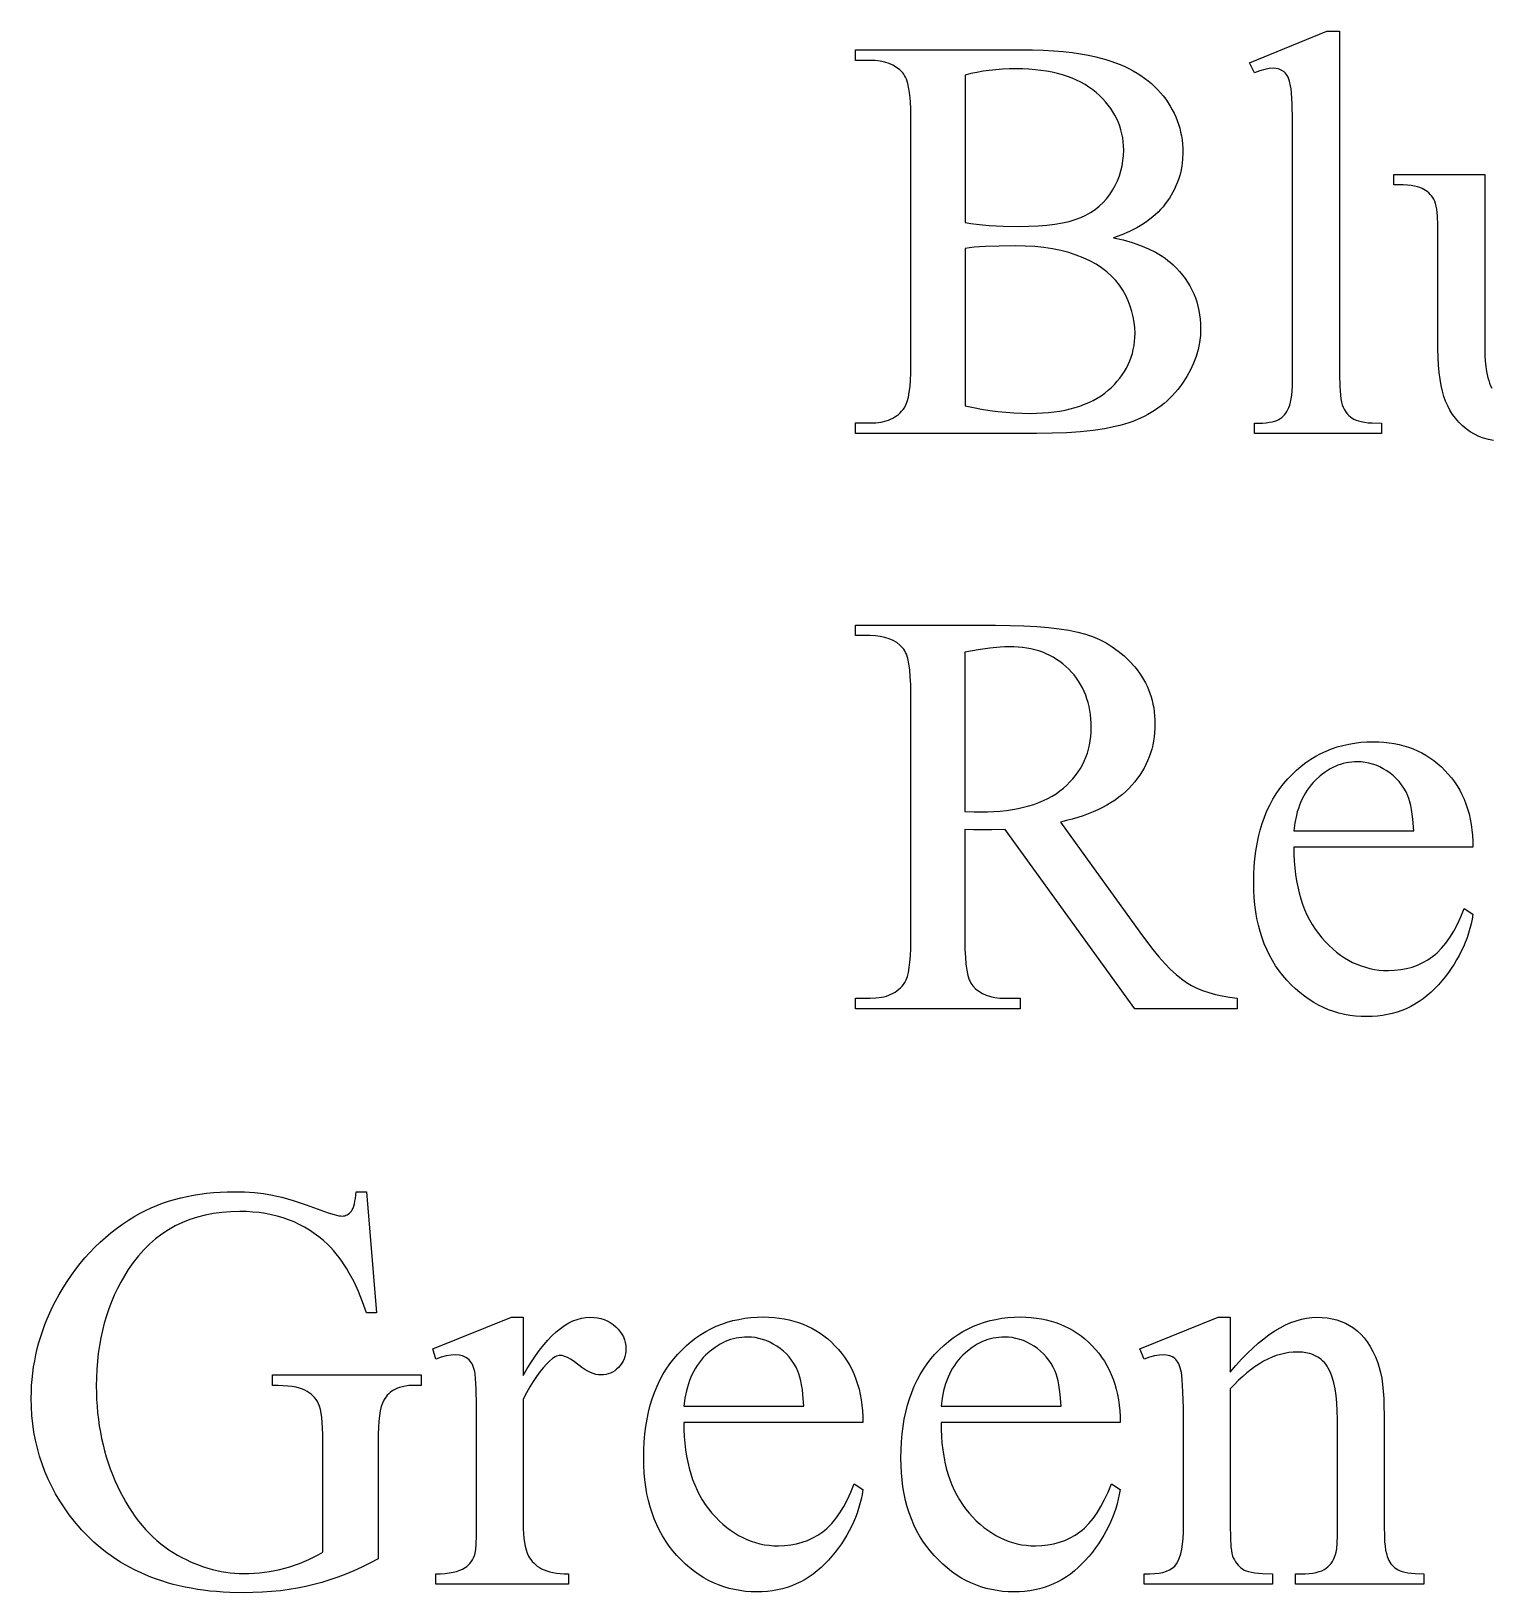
# Model space of a CAD drawing. Extents: x 5 to 599, y -219 to 392.
# Drawn here: x 190.7 to 241, y -219.1 to -165.3 of the extents above; entities that cross this region are included whole.
import ezdxf

# ---------------------------------------------------------------- set-up
doc = ezdxf.new("R2010")
doc.units = 0
doc.header["$MEASUREMENT"] = 0
for name, color, linetype in [('EXT', 1, 'CONTINUOUS'), ('INT', 5, 'CONTINUOUS'), ('POCKET_2_4MM', 3, 'CONTINUOUS')]:
    doc.layers.add(name, color=color, linetype=linetype)

msp = doc.modelspace()

# ---------------------------------------------------------------- linework, layer by layer
at = {"layer": 'EXT'}
for points in [[(232.281, -198.998), (228.749, -198.998), (224.271, -192.812), (223.82, -192.827), (223.461, -192.832), (223.188, -192.827), (222.885, -192.812), (222.885, -196.656), (222.89, -196.954), (222.903, -197.221), (222.924, -197.46), (222.954, -197.668), (222.992, -197.848), (223.039, -197.997), (223.066, -198.061), (223.095, -198.117), (223.126, -198.166), (223.159, -198.207), (223.257, -198.308), (223.367, -198.395), (223.489, -198.469), (223.622, -198.529), (223.767, -198.576), (223.923, -198.61), (224.091, -198.63), (224.271, -198.637), (224.788, -198.637), (224.788, -198.998), (219.119, -198.998), (219.119, -198.637), (219.617, -198.637), (219.819, -198.628), (220.007, -198.603), (220.095, -198.583), (220.179, -198.56), (220.26, -198.532), (220.337, -198.5), (220.41, -198.464), (220.479, -198.423), (220.545, -198.378), (220.607, -198.329), (220.665, -198.276), (220.719, -198.218), (220.77, -198.157), (220.817, -198.09), (220.865, -198.002), (220.907, -197.887), (220.942, -197.747), (220.971, -197.581), (220.993, -197.388), (221.009, -197.17), (221.019, -196.926), (221.022, -196.656), (221.022, -188.109), (221.018, -187.812), (221.005, -187.544), (220.984, -187.306), (220.954, -187.097), (220.915, -186.918), (220.868, -186.768), (220.842, -186.705), (220.813, -186.648), (220.782, -186.6), (220.749, -186.558), (220.648, -186.457), (220.535, -186.37), (220.411, -186.296), (220.276, -186.236), (220.128, -186.189), (219.969, -186.156), (219.799, -186.135), (219.617, -186.129), (219.119, -186.129), (219.119, -185.768), (223.939, -185.768), (224.449, -185.773), (224.924, -185.787), (225.364, -185.811), (225.77, -185.845), (226.141, -185.888), (226.477, -185.941), (226.779, -186.003), (227.047, -186.075), (227.292, -186.16), (227.528, -186.261), (227.754, -186.378), (227.971, -186.512), (228.179, -186.661), (228.377, -186.827), (228.565, -187.009), (228.744, -187.207), (228.829, -187.311), (228.908, -187.418), (228.981, -187.527), (229.05, -187.639), (229.112, -187.753), (229.169, -187.87), (229.221, -187.989), (229.268, -188.111), (229.308, -188.235), (229.344, -188.361), (229.374, -188.49), (229.398, -188.622), (229.417, -188.756), (229.431, -188.892), (229.439, -189.031), (229.442, -189.173), (229.439, -189.324), (229.43, -189.473), (229.414, -189.619), (229.392, -189.762), (229.364, -189.904), (229.33, -190.042), (229.29, -190.178), (229.243, -190.312), (229.19, -190.443), (229.131, -190.571), (229.066, -190.698), (228.995, -190.821), (228.917, -190.942), (228.833, -191.061), (228.743, -191.177), (228.647, -191.29), (228.544, -191.4), (228.434, -191.506), (228.318, -191.608), (228.195, -191.706), (228.065, -191.8), (227.928, -191.889), (227.784, -191.975), (227.633, -192.056), (227.476, -192.133), (227.312, -192.206), (227.141, -192.275), (226.963, -192.34), (226.778, -192.401), (226.587, -192.457), (226.388, -192.51), (226.183, -192.558), (228.915, -196.354), (229.145, -196.667), (229.367, -196.952), (229.581, -197.211), (229.786, -197.442), (229.983, -197.645), (230.172, -197.821), (230.353, -197.969), (230.525, -198.09), (230.7, -198.193), (230.887, -198.285), (231.087, -198.368), (231.301, -198.442), (231.527, -198.505), (231.765, -198.559), (232.017, -198.603), (232.281, -198.637)], [(222.885, -192.197), (223.207, -192.202), (223.432, -192.207), (223.665, -192.204), (223.891, -192.194), (224.109, -192.178), (224.32, -192.156), (224.524, -192.127), (224.72, -192.092), (224.91, -192.05), (225.092, -192.002), (225.266, -191.948), (225.434, -191.887), (225.594, -191.82), (225.747, -191.746), (225.893, -191.666), (226.031, -191.58), (226.162, -191.487), (226.286, -191.388), (226.402, -191.283), (226.511, -191.176), (226.612, -191.064), (226.706, -190.95), (226.792, -190.831), (226.871, -190.71), (226.943, -190.585), (227.006, -190.456), (227.063, -190.324), (227.112, -190.188), (227.153, -190.049), (227.187, -189.906), (227.213, -189.759), (227.232, -189.61), (227.243, -189.456), (227.247, -189.3), (227.244, -189.147), (227.235, -188.997), (227.219, -188.851), (227.198, -188.709), (227.171, -188.57), (227.138, -188.435), (227.098, -188.304), (227.053, -188.176), (227.001, -188.052), (226.944, -187.932), (226.88, -187.815), (226.81, -187.702), (226.735, -187.592), (226.653, -187.486), (226.565, -187.384), (226.471, -187.285), (226.372, -187.191), (226.269, -187.103), (226.163, -187.021), (226.052, -186.946), (225.937, -186.876), (225.819, -186.812), (225.696, -186.755), (225.57, -186.703), (225.439, -186.658), (225.305, -186.618), (225.167, -186.585), (225.025, -186.558), (224.879, -186.536), (224.729, -186.521), (224.575, -186.512), (224.417, -186.509), (224.27, -186.512), (224.109, -186.521), (223.751, -186.556), (223.343, -186.614), (222.885, -186.695)], [(234.232, -193.427), (234.235, -193.672), (234.245, -193.911), (234.263, -194.143), (234.289, -194.368), (234.323, -194.587), (234.364, -194.799), (234.413, -195.004), (234.469, -195.202), (234.533, -195.394), (234.605, -195.579), (234.685, -195.758), (234.772, -195.929), (234.867, -196.094), (234.97, -196.252), (235.08, -196.404), (235.198, -196.549), (235.322, -196.686), (235.448, -196.814), (235.576, -196.933), (235.708, -197.044), (235.842, -197.146), (235.978, -197.238), (236.117, -197.322), (236.259, -197.398), (236.404, -197.464), (236.551, -197.521), (236.701, -197.57), (236.854, -197.61), (237.009, -197.641), (237.167, -197.663), (237.328, -197.676), (237.491, -197.681), (237.707, -197.673), (237.916, -197.65), (238.118, -197.613), (238.312, -197.56), (238.499, -197.492), (238.679, -197.409), (238.852, -197.311), (239.018, -197.198), (239.098, -197.135), (239.177, -197.066), (239.329, -196.913), (239.475, -196.739), (239.614, -196.543), (239.747, -196.325), (239.873, -196.086), (239.993, -195.826), (240.106, -195.544), (240.408, -195.739), (240.38, -195.905), (240.345, -196.069), (240.304, -196.232), (240.257, -196.392), (240.204, -196.551), (240.145, -196.708), (240.08, -196.863), (240.008, -197.016), (239.931, -197.167), (239.847, -197.316), (239.758, -197.464), (239.662, -197.61), (239.56, -197.753), (239.452, -197.895), (239.338, -198.035), (239.218, -198.173), (239.093, -198.306), (238.964, -198.431), (238.831, -198.546), (238.694, -198.653), (238.554, -198.752), (238.409, -198.842), (238.261, -198.924), (238.108, -198.997), (237.952, -199.061), (237.792, -199.117), (237.628, -199.164), (237.46, -199.202), (237.288, -199.232), (237.113, -199.254), (236.933, -199.267), (236.75, -199.271), (236.55, -199.266), (236.354, -199.251), (236.162, -199.227), (235.974, -199.193), (235.789, -199.148), (235.607, -199.095), (235.43, -199.031), (235.256, -198.957), (235.085, -198.874), (234.918, -198.781), (234.755, -198.678), (234.596, -198.566), (234.44, -198.443), (234.287, -198.311), (234.139, -198.169), (233.993, -198.017), (233.855, -197.857), (233.725, -197.69), (233.604, -197.517), (233.492, -197.336), (233.389, -197.149), (233.295, -196.955), (233.21, -196.755), (233.134, -196.548), (233.066, -196.334), (233.008, -196.113), (232.959, -195.885), (232.919, -195.651), (232.887, -195.41), (232.865, -195.162), (232.852, -194.908), (232.847, -194.646), (232.852, -194.364), (232.865, -194.089), (232.888, -193.822), (232.921, -193.563), (232.962, -193.312), (233.012, -193.069), (233.072, -192.833), (233.141, -192.606), (233.219, -192.386), (233.306, -192.175), (233.403, -191.971), (233.508, -191.775), (233.623, -191.587), (233.747, -191.407), (233.88, -191.235), (234.023, -191.07), (234.172, -190.915), (234.326, -190.77), (234.485, -190.634), (234.648, -190.509), (234.816, -190.394), (234.989, -190.289), (235.166, -190.193), (235.348, -190.108), (235.535, -190.033), (235.727, -189.968), (235.923, -189.913), (236.124, -189.868), (236.329, -189.833), (236.54, -189.808), (236.754, -189.792), (236.974, -189.787), (237.16, -189.791), (237.341, -189.803), (237.519, -189.822), (237.692, -189.849), (237.861, -189.884), (238.026, -189.927), (238.186, -189.977), (238.342, -190.035), (238.495, -190.101), (238.643, -190.174), (238.786, -190.256), (238.926, -190.344), (239.061, -190.441), (239.193, -190.546), (239.32, -190.658), (239.443, -190.778), (239.559, -190.904), (239.669, -191.036), (239.771, -191.173), (239.865, -191.315), (239.952, -191.462), (240.031, -191.614), (240.103, -191.772), (240.167, -191.935), (240.224, -192.103), (240.273, -192.277), (240.314, -192.455), (240.348, -192.639), (240.374, -192.828), (240.393, -193.022), (240.405, -193.222), (240.408, -193.427)], [(234.232, -192.861), (238.369, -192.861), (238.338, -192.463), (238.318, -192.288), (238.294, -192.129), (238.266, -191.986), (238.236, -191.858), (238.202, -191.747), (238.164, -191.651), (238.1, -191.518), (238.027, -191.392), (237.948, -191.274), (237.861, -191.163), (237.766, -191.059), (237.664, -190.963), (237.555, -190.874), (237.438, -190.792), (237.316, -190.719), (237.193, -190.656), (237.069, -190.602), (236.944, -190.558), (236.817, -190.524), (236.688, -190.5), (236.559, -190.485), (236.428, -190.48), (236.327, -190.483), (236.228, -190.49), (236.13, -190.502), (236.033, -190.52), (235.938, -190.542), (235.844, -190.569), (235.752, -190.601), (235.661, -190.638), (235.571, -190.679), (235.482, -190.726), (235.309, -190.834), (235.141, -190.962), (234.979, -191.109), (234.901, -191.19), (234.827, -191.275), (234.758, -191.363), (234.693, -191.455), (234.631, -191.551), (234.574, -191.651), (234.521, -191.754), (234.473, -191.862), (234.428, -191.973), (234.388, -192.089), (234.351, -192.208), (234.319, -192.331), (234.268, -192.588)]]:
    msp.add_lwpolyline(points, close=True, dxfattribs=at)
at = {"layer": 'INT'}
for points in [[(235.808, -165.279), (235.808, -177.133), (235.816, -177.517), (235.825, -177.683), (235.839, -177.831), (235.856, -177.961), (235.877, -178.073), (235.902, -178.168), (235.93, -178.245), (235.963, -178.312), (235.999, -178.374), (236.04, -178.432), (236.085, -178.486), (236.134, -178.535), (236.187, -178.581), (236.244, -178.623), (236.306, -178.66), (236.376, -178.693), (236.46, -178.722), (236.558, -178.746), (236.669, -178.766), (236.794, -178.782), (236.933, -178.793), (237.252, -178.801), (237.252, -179.153), (232.871, -179.153), (232.871, -178.801), (233.154, -178.794), (233.278, -178.784), (233.389, -178.77), (233.487, -178.752), (233.574, -178.73), (233.648, -178.704), (233.71, -178.675), (233.765, -178.64), (233.817, -178.601), (233.865, -178.556), (233.91, -178.506), (233.953, -178.451), (233.992, -178.391), (234.028, -178.326), (234.062, -178.255), (234.091, -178.174), (234.117, -178.075), (234.139, -177.96), (234.157, -177.828), (234.171, -177.68), (234.181, -177.514), (234.189, -177.133), (234.189, -169.016), (234.184, -168.332), (234.171, -167.795), (234.15, -167.403), (234.136, -167.262), (234.12, -167.157), (234.081, -166.997), (234.031, -166.865), (234.002, -166.81), (233.971, -166.761), (233.937, -166.719), (233.901, -166.684), (233.82, -166.628), (233.729, -166.589), (233.627, -166.565), (233.515, -166.557), (233.38, -166.567), (233.228, -166.596), (233.058, -166.645), (232.871, -166.713), (232.706, -166.372), (235.369, -165.279)], [(228.013, -172.401), (228.346, -172.48), (228.657, -172.569), (228.947, -172.67), (229.215, -172.782), (229.462, -172.904), (229.577, -172.97), (229.686, -173.038), (229.791, -173.109), (229.89, -173.182), (229.983, -173.259), (230.071, -173.338), (230.186, -173.452), (230.293, -173.568), (230.393, -173.688), (230.485, -173.812), (230.57, -173.938), (230.648, -174.067), (230.718, -174.2), (230.781, -174.335), (230.837, -174.474), (230.885, -174.616), (230.925, -174.761), (230.959, -174.909), (230.984, -175.06), (231.003, -175.215), (231.014, -175.372), (231.018, -175.533), (231.008, -175.778), (230.979, -176.021), (230.93, -176.26), (230.862, -176.498), (230.774, -176.732), (230.666, -176.964), (230.54, -177.194), (230.393, -177.421), (230.313, -177.532), (230.23, -177.639), (230.143, -177.742), (230.052, -177.842), (229.958, -177.937), (229.86, -178.029), (229.758, -178.117), (229.653, -178.201), (229.544, -178.282), (229.432, -178.358), (229.316, -178.431), (229.196, -178.5), (229.073, -178.565), (228.946, -178.627), (228.681, -178.738), (228.54, -178.788), (228.391, -178.835), (228.233, -178.879), (228.065, -178.919), (227.704, -178.991), (227.306, -179.049), (226.873, -179.094), (226.404, -179.127), (225.899, -179.146), (225.359, -179.153), (219.115, -179.153), (219.115, -178.792), (219.612, -178.792), (219.812, -178.783), (219.998, -178.759), (220.168, -178.718), (220.248, -178.691), (220.324, -178.66), (220.397, -178.625), (220.466, -178.586), (220.531, -178.543), (220.593, -178.495), (220.651, -178.444), (220.705, -178.388), (220.756, -178.329), (220.802, -178.265), (220.855, -178.167), (220.901, -178.046), (220.939, -177.9), (220.971, -177.731), (220.995, -177.537), (221.013, -177.319), (221.023, -177.077), (221.027, -176.811), (221.027, -168.264), (221.022, -167.971), (221.009, -167.706), (220.987, -167.47), (220.956, -167.262), (220.916, -167.082), (220.868, -166.931), (220.84, -166.866), (220.81, -166.808), (220.778, -166.757), (220.744, -166.713), (220.643, -166.612), (220.53, -166.525), (220.406, -166.451), (220.271, -166.391), (220.123, -166.344), (219.965, -166.311), (219.794, -166.29), (219.612, -166.284), (219.115, -166.284), (219.115, -165.923), (224.832, -165.923), (225.222, -165.926), (225.592, -165.937), (225.943, -165.956), (226.273, -165.981), (226.584, -166.014), (226.875, -166.054), (227.147, -166.102), (227.398, -166.157), (227.578, -166.203), (227.753, -166.253), (227.922, -166.308), (228.086, -166.366), (228.245, -166.429), (228.398, -166.496), (228.546, -166.568), (228.688, -166.643), (228.825, -166.723), (228.957, -166.807), (229.083, -166.896), (229.204, -166.988), (229.319, -167.085), (229.429, -167.186), (229.533, -167.291), (229.632, -167.401), (229.726, -167.513), (229.813, -167.628), (229.894, -167.745), (229.969, -167.864), (230.039, -167.985), (230.102, -168.108), (230.159, -168.233), (230.21, -168.361), (230.255, -168.49), (230.295, -168.622), (230.328, -168.755), (230.355, -168.891), (230.376, -169.029), (230.391, -169.169), (230.4, -169.311), (230.403, -169.455), (230.394, -169.7), (230.365, -169.939), (230.318, -170.172), (230.287, -170.285), (230.252, -170.397), (230.212, -170.508), (230.167, -170.617), (230.117, -170.724), (230.063, -170.829), (229.94, -171.036), (229.798, -171.235), (229.72, -171.332), (229.638, -171.425), (229.551, -171.516), (229.46, -171.603), (229.364, -171.687), (229.263, -171.767), (229.159, -171.845), (229.049, -171.919), (228.935, -171.991), (228.817, -172.059), (228.567, -172.186), (228.299, -172.3)], [(222.9, -171.874), (223.087, -171.906), (223.287, -171.934), (223.499, -171.958), (223.725, -171.977), (224.211, -172.002), (224.744, -172.011), (225.089, -172.006), (225.412, -171.992), (225.713, -171.968), (225.992, -171.934), (226.248, -171.891), (226.483, -171.838), (226.695, -171.776), (226.886, -171.704), (227.06, -171.622), (227.223, -171.529), (227.376, -171.427), (227.519, -171.314), (227.651, -171.192), (227.772, -171.059), (227.883, -170.915), (227.983, -170.762), (228.073, -170.602), (228.15, -170.438), (228.215, -170.27), (228.269, -170.099), (228.31, -169.924), (228.34, -169.745), (228.358, -169.563), (228.364, -169.377), (228.36, -169.233), (228.349, -169.092), (228.331, -168.953), (228.305, -168.817), (228.271, -168.684), (228.231, -168.554), (228.183, -168.426), (228.127, -168.301), (228.064, -168.178), (227.994, -168.059), (227.917, -167.942), (227.832, -167.827), (227.739, -167.715), (227.639, -167.606), (227.532, -167.5), (227.417, -167.396), (227.296, -167.297), (227.167, -167.204), (227.032, -167.117), (226.89, -167.037), (226.741, -166.964), (226.586, -166.897), (226.423, -166.836), (226.254, -166.781), (226.078, -166.733), (225.895, -166.692), (225.706, -166.656), (225.509, -166.628), (225.306, -166.605), (225.096, -166.589), (224.88, -166.58), (224.656, -166.576), (224.415, -166.58), (224.181, -166.59), (223.952, -166.607), (223.729, -166.63), (223.513, -166.66), (223.303, -166.697), (223.098, -166.741), (222.9, -166.791)], [(222.9, -178.197), (223.183, -178.258), (223.464, -178.312), (223.745, -178.357), (224.025, -178.394), (224.303, -178.423), (224.581, -178.444), (224.858, -178.456), (225.134, -178.46), (225.352, -178.457), (225.563, -178.448), (225.767, -178.432), (225.965, -178.41), (226.156, -178.382), (226.341, -178.348), (226.519, -178.308), (226.691, -178.261), (226.856, -178.208), (227.014, -178.149), (227.166, -178.084), (227.311, -178.013), (227.45, -177.935), (227.582, -177.851), (227.708, -177.761), (227.827, -177.665), (227.939, -177.564), (228.044, -177.46), (228.142, -177.353), (228.233, -177.244), (228.316, -177.131), (228.392, -177.016), (228.461, -176.897), (228.522, -176.776), (228.577, -176.651), (228.624, -176.524), (228.664, -176.394), (228.696, -176.261), (228.722, -176.125), (228.74, -175.986), (228.75, -175.844), (228.754, -175.699), (228.748, -175.507), (228.728, -175.317), (228.695, -175.129), (228.649, -174.943), (228.59, -174.758), (228.518, -174.576), (228.433, -174.395), (228.335, -174.216), (228.221, -174.043), (228.092, -173.879), (227.946, -173.724), (227.783, -173.579), (227.604, -173.444), (227.409, -173.318), (227.197, -173.201), (226.969, -173.094), (226.725, -172.998), (226.467, -172.915), (226.196, -172.844), (225.91, -172.787), (225.61, -172.742), (225.297, -172.71), (224.969, -172.69), (224.627, -172.684), (224.066, -172.689), (223.593, -172.704), (223.389, -172.715), (223.205, -172.73), (223.042, -172.749), (222.9, -172.772)]]:
    msp.add_lwpolyline(points, close=True, dxfattribs=at)
msp.add_lwpolyline([(241.114, -179.399), (240.941, -179.365), (240.776, -179.317), (240.616, -179.256), (240.462, -179.182), (240.315, -179.093), (240.174, -178.992), (240.042, -178.879), (239.92, -178.759), (239.808, -178.631), (239.707, -178.495), (239.617, -178.352), (239.537, -178.201), (239.467, -178.041), (239.408, -177.875), (239.358, -177.695), (239.314, -177.498), (239.278, -177.283), (239.247, -177.05), (239.224, -176.8), (239.207, -176.532), (239.197, -176.246), (239.194, -175.943), (239.194, -171.952), (239.185, -171.66), (239.175, -171.532), (239.16, -171.416), (239.14, -171.312), (239.117, -171.221), (239.089, -171.141), (239.057, -171.074), (239.021, -171.015), (238.981, -170.959), (238.936, -170.907), (238.888, -170.858), (238.835, -170.813), (238.778, -170.771), (238.717, -170.733), (238.652, -170.699), (238.578, -170.668), (238.491, -170.642), (238.39, -170.62), (238.275, -170.602), (238.147, -170.589), (238.006, -170.581), (237.681, -170.577), (237.681, -170.216), (240.813, -170.216), (240.813, -176.196), (240.82, -176.495), (240.84, -176.767), (240.874, -177.012), (240.922, -177.231), (240.951, -177.33), (240.983, -177.422), (241.019, -177.508), (241.058, -177.587)], dxfattribs=at)
at = {"layer": 'POCKET_2_4MM'}
for points in [[(202.25, -205.31), (202.592, -209.486), (202.25, -209.486), (202.116, -209.108), (201.973, -208.754), (201.82, -208.424), (201.657, -208.118), (201.573, -207.974), (201.486, -207.836), (201.396, -207.704), (201.304, -207.578), (201.21, -207.458), (201.114, -207.344), (201.015, -207.237), (200.914, -207.135), (200.763, -206.997), (200.608, -206.867), (200.447, -206.747), (200.281, -206.635), (200.11, -206.533), (199.933, -206.439), (199.752, -206.354), (199.565, -206.279), (199.372, -206.212), (199.175, -206.154), (198.972, -206.105), (198.764, -206.065), (198.551, -206.033), (198.332, -206.011), (198.108, -205.998), (197.879, -205.993), (197.568, -206.001), (197.266, -206.024), (196.974, -206.064), (196.691, -206.118), (196.418, -206.189), (196.154, -206.274), (195.9, -206.376), (195.655, -206.493), (195.419, -206.626), (195.193, -206.775), (194.976, -206.939), (194.769, -207.118), (194.572, -207.314), (194.383, -207.525), (194.204, -207.751), (194.035, -207.993), (193.902, -208.207), (193.777, -208.425), (193.66, -208.649), (193.553, -208.878), (193.454, -209.111), (193.363, -209.35), (193.281, -209.594), (193.208, -209.842), (193.144, -210.096), (193.088, -210.355), (193.04, -210.619), (193.002, -210.887), (192.971, -211.161), (192.95, -211.44), (192.937, -211.724), (192.933, -212.013), (192.935, -212.248), (192.944, -212.481), (192.958, -212.711), (192.978, -212.939), (193.004, -213.164), (193.036, -213.386), (193.073, -213.606), (193.116, -213.823), (193.164, -214.038), (193.218, -214.249), (193.278, -214.459), (193.344, -214.666), (193.416, -214.87), (193.493, -215.071), (193.576, -215.27), (193.664, -215.467), (193.758, -215.659), (193.854, -215.844), (193.955, -216.023), (194.059, -216.195), (194.166, -216.361), (194.277, -216.52), (194.391, -216.673), (194.51, -216.819), (194.631, -216.959), (194.756, -217.092), (194.885, -217.219), (195.017, -217.339), (195.153, -217.453), (195.292, -217.56), (195.435, -217.661), (195.582, -217.755), (195.73, -217.843), (195.879, -217.925), (196.028, -218.002), (196.178, -218.073), (196.329, -218.138), (196.48, -218.198), (196.631, -218.252), (196.783, -218.3), (196.935, -218.343), (197.088, -218.38), (197.241, -218.411), (197.395, -218.436), (197.55, -218.456), (197.705, -218.47), (197.86, -218.479), (198.016, -218.482), (198.198, -218.479), (198.379, -218.47), (198.558, -218.456), (198.735, -218.435), (198.911, -218.409), (199.086, -218.377), (199.259, -218.34), (199.431, -218.296), (199.601, -218.247), (199.769, -218.193), (199.936, -218.133), (200.101, -218.067), (200.265, -217.996), (200.428, -217.92), (200.588, -217.837), (200.748, -217.75), (200.748, -213.925), (200.745, -213.687), (200.738, -213.471), (200.726, -213.276), (200.71, -213.102), (200.689, -212.95), (200.663, -212.82), (200.632, -212.71), (200.596, -212.623), (200.556, -212.548), (200.51, -212.478), (200.46, -212.413), (200.404, -212.352), (200.343, -212.296), (200.276, -212.244), (200.205, -212.197), (200.128, -212.155), (200.041, -212.117), (199.939, -212.084), (199.822, -212.056), (199.69, -212.034), (199.543, -212.016), (199.381, -212.004), (199.203, -211.996), (199.011, -211.994), (199.011, -211.623), (204.133, -211.623), (204.133, -211.994), (203.889, -211.994), (203.707, -212.001), (203.539, -212.025), (203.386, -212.065), (203.315, -212.091), (203.248, -212.12), (203.184, -212.154), (203.125, -212.192), (203.069, -212.233), (203.017, -212.279), (202.968, -212.328), (202.924, -212.382), (202.883, -212.439), (202.845, -212.501), (202.8, -212.602), (202.76, -212.725), (202.726, -212.87), (202.699, -213.038), (202.678, -213.227), (202.662, -213.438), (202.653, -213.67), (202.65, -213.925), (202.65, -217.974), (202.37, -218.121), (202.091, -218.257), (201.813, -218.383), (201.536, -218.499), (201.259, -218.605), (200.984, -218.701), (200.709, -218.786), (200.435, -218.862), (200.158, -218.929), (199.874, -218.986), (199.582, -219.035), (199.282, -219.074), (198.974, -219.105), (198.659, -219.127), (198.336, -219.141), (198.006, -219.145), (197.534, -219.136), (197.303, -219.124), (197.076, -219.107), (196.853, -219.085), (196.633, -219.059), (196.417, -219.028), (196.204, -218.992), (195.995, -218.951), (195.79, -218.905), (195.588, -218.855), (195.39, -218.799), (195.195, -218.739), (195.004, -218.675), (194.817, -218.605), (194.633, -218.531), (194.452, -218.451), (194.276, -218.367), (194.103, -218.278), (193.933, -218.185), (193.768, -218.086), (193.605, -217.983), (193.447, -217.875), (193.292, -217.762), (193.14, -217.645), (192.993, -217.522), (192.848, -217.395), (192.708, -217.263), (192.571, -217.126), (192.437, -216.984), (192.308, -216.838), (192.181, -216.687), (192.001, -216.454), (191.831, -216.217), (191.674, -215.975), (191.528, -215.729), (191.394, -215.479), (191.272, -215.224), (191.161, -214.965), (191.062, -214.701), (190.974, -214.433), (190.899, -214.16), (190.834, -213.884), (190.782, -213.602), (190.741, -213.316), (190.712, -213.026), (190.694, -212.732), (190.689, -212.433), (190.692, -212.215), (190.702, -211.998), (190.718, -211.783), (190.741, -211.569), (190.771, -211.355), (190.807, -211.143), (190.849, -210.932), (190.898, -210.723), (190.954, -210.514), (191.016, -210.307), (191.085, -210.1), (191.161, -209.895), (191.243, -209.691), (191.331, -209.488), (191.426, -209.287), (191.528, -209.086), (191.655, -208.852), (191.788, -208.624), (191.927, -208.404), (192.072, -208.19), (192.222, -207.983), (192.378, -207.783), (192.54, -207.589), (192.708, -207.403), (192.882, -207.224), (193.061, -207.051), (193.247, -206.885), (193.438, -206.726), (193.634, -206.574), (193.837, -206.429), (194.045, -206.291), (194.26, -206.159), (194.443, -206.056), (194.631, -205.96), (194.823, -205.871), (195.019, -205.788), (195.22, -205.711), (195.424, -205.642), (195.632, -205.579), (195.845, -205.522), (196.062, -205.473), (196.283, -205.43), (196.507, -205.393), (196.736, -205.363), (196.97, -205.34), (197.207, -205.324), (197.448, -205.314), (197.694, -205.31), (198.047, -205.318), (198.383, -205.34), (198.703, -205.376), (199.006, -205.427), (199.161, -205.461), (199.332, -205.504), (199.72, -205.615), (200.169, -205.762), (200.679, -205.944), (200.93, -206.034), (201.136, -206.098), (201.296, -206.137), (201.359, -206.146), (201.411, -206.149), (201.457, -206.147), (201.5, -206.139), (201.543, -206.125), (201.583, -206.107), (201.622, -206.083), (201.659, -206.053), (201.728, -205.979), (201.76, -205.931), (201.788, -205.873), (201.813, -205.805), (201.834, -205.726), (201.853, -205.637), (201.868, -205.539), (201.889, -205.31)], [(207.655, -209.642), (207.655, -211.652), (207.796, -211.409), (207.937, -211.181), (208.078, -210.969), (208.22, -210.773), (208.362, -210.592), (208.505, -210.427), (208.648, -210.278), (208.792, -210.145), (208.936, -210.027), (209.081, -209.925), (209.226, -209.838), (209.371, -209.768), (209.517, -209.713), (209.664, -209.674), (209.811, -209.65), (209.958, -209.642), (210.089, -209.647), (210.215, -209.663), (210.334, -209.688), (210.448, -209.724), (210.556, -209.77), (210.659, -209.826), (210.755, -209.892), (210.846, -209.969), (210.928, -210.052), (210.999, -210.139), (211.06, -210.229), (211.109, -210.322), (211.148, -210.418), (211.175, -210.517), (211.192, -210.619), (211.197, -210.725), (211.193, -210.818), (211.181, -210.908), (211.161, -210.994), (211.134, -211.076), (211.098, -211.155), (211.054, -211.23), (211.003, -211.301), (210.943, -211.369), (210.878, -211.431), (210.81, -211.484), (210.739, -211.53), (210.665, -211.567), (210.588, -211.596), (210.508, -211.616), (210.425, -211.628), (210.338, -211.633), (210.252, -211.627), (210.163, -211.612), (210.071, -211.585), (209.976, -211.548), (209.879, -211.501), (209.78, -211.443), (209.677, -211.375), (209.573, -211.296), (209.374, -211.149), (209.285, -211.091), (209.203, -211.044), (209.128, -211.007), (209.059, -210.98), (208.998, -210.965), (208.943, -210.959), (208.899, -210.962), (208.854, -210.972), (208.807, -210.987), (208.76, -211.008), (208.663, -211.069), (208.563, -211.154), (208.453, -211.263), (208.341, -211.387), (208.229, -211.527), (208.116, -211.684), (208.003, -211.857), (207.888, -212.045), (207.772, -212.25), (207.655, -212.472), (207.655, -216.755), (207.658, -216.935), (207.667, -217.103), (207.681, -217.26), (207.702, -217.406), (207.728, -217.541), (207.76, -217.664), (207.797, -217.776), (207.841, -217.877), (207.876, -217.941), (207.916, -218.003), (207.963, -218.062), (208.016, -218.118), (208.076, -218.172), (208.141, -218.223), (208.212, -218.271), (208.29, -218.316), (208.374, -218.357), (208.468, -218.393), (208.571, -218.423), (208.682, -218.448), (208.803, -218.467), (208.932, -218.481), (209.07, -218.489), (209.216, -218.491), (209.216, -218.843), (204.641, -218.843), (204.641, -218.491), (204.806, -218.488), (204.96, -218.478), (205.103, -218.461), (205.236, -218.438), (205.357, -218.408), (205.467, -218.371), (205.567, -218.327), (205.655, -218.277), (205.714, -218.235), (205.768, -218.187), (205.818, -218.134), (205.863, -218.074), (205.903, -218.009), (205.939, -217.938), (205.97, -217.862), (205.997, -217.779), (206.018, -217.658), (206.033, -217.46), (206.042, -217.185), (206.046, -216.833), (206.046, -213.369), (206.042, -212.668), (206.03, -212.124), (206.01, -211.738), (205.997, -211.605), (205.982, -211.511), (205.944, -211.372), (205.919, -211.31), (205.892, -211.253), (205.861, -211.202), (205.827, -211.155), (205.789, -211.113), (205.748, -211.076), (205.704, -211.044), (205.657, -211.017), (205.556, -210.974), (205.445, -210.948), (205.324, -210.94), (205.167, -210.949), (205.002, -210.976), (204.826, -211.022), (204.641, -211.086), (204.543, -210.735), (207.246, -209.642)], [(213.197, -213.272), (213.2, -213.517), (213.21, -213.756), (213.228, -213.988), (213.254, -214.213), (213.287, -214.432), (213.328, -214.644), (213.377, -214.849), (213.434, -215.047), (213.498, -215.239), (213.57, -215.424), (213.65, -215.603), (213.737, -215.774), (213.832, -215.939), (213.935, -216.097), (214.045, -216.249), (214.163, -216.394), (214.286, -216.531), (214.412, -216.659), (214.541, -216.778), (214.672, -216.889), (214.806, -216.991), (214.943, -217.083), (215.082, -217.167), (215.224, -217.243), (215.369, -217.309), (215.516, -217.366), (215.666, -217.415), (215.819, -217.455), (215.974, -217.486), (216.132, -217.508), (216.293, -217.521), (216.456, -217.526), (216.672, -217.518), (216.881, -217.495), (217.082, -217.458), (217.277, -217.405), (217.464, -217.337), (217.644, -217.254), (217.817, -217.156), (217.983, -217.043), (218.063, -216.98), (218.142, -216.911), (218.294, -216.758), (218.44, -216.584), (218.579, -216.388), (218.712, -216.17), (218.838, -215.931), (218.958, -215.671), (219.071, -215.389), (219.373, -215.584), (219.344, -215.75), (219.31, -215.914), (219.269, -216.077), (219.222, -216.237), (219.169, -216.396), (219.11, -216.553), (219.044, -216.708), (218.973, -216.861), (218.896, -217.012), (218.812, -217.161), (218.722, -217.309), (218.627, -217.455), (218.525, -217.598), (218.417, -217.74), (218.303, -217.88), (218.183, -218.018), (218.058, -218.151), (217.929, -218.276), (217.796, -218.391), (217.659, -218.498), (217.518, -218.597), (217.374, -218.687), (217.225, -218.769), (217.073, -218.842), (216.917, -218.906), (216.757, -218.962), (216.593, -219.009), (216.425, -219.047), (216.253, -219.077), (216.077, -219.099), (215.898, -219.112), (215.714, -219.116), (215.515, -219.111), (215.319, -219.096), (215.127, -219.072), (214.938, -219.038), (214.753, -218.993), (214.572, -218.94), (214.394, -218.876), (214.22, -218.802), (214.05, -218.719), (213.883, -218.626), (213.72, -218.523), (213.56, -218.411), (213.404, -218.288), (213.252, -218.156), (213.103, -218.014), (212.958, -217.862), (212.819, -217.702), (212.689, -217.535), (212.569, -217.362), (212.457, -217.181), (212.354, -216.994), (212.26, -216.8), (212.174, -216.6), (212.098, -216.393), (212.031, -216.179), (211.973, -215.958), (211.924, -215.73), (211.883, -215.496), (211.852, -215.255), (211.83, -215.007), (211.816, -214.753), (211.812, -214.491), (211.816, -214.209), (211.83, -213.934), (211.853, -213.667), (211.885, -213.408), (211.927, -213.157), (211.977, -212.914), (212.037, -212.678), (212.106, -212.451), (212.184, -212.231), (212.271, -212.02), (212.367, -211.816), (212.473, -211.62), (212.588, -211.432), (212.712, -211.252), (212.845, -211.08), (212.987, -210.915), (213.137, -210.76), (213.291, -210.615), (213.449, -210.479), (213.613, -210.354), (213.781, -210.239), (213.954, -210.134), (214.131, -210.038), (214.313, -209.953), (214.5, -209.878), (214.691, -209.813), (214.888, -209.758), (215.088, -209.713), (215.294, -209.678), (215.504, -209.653), (215.719, -209.637), (215.939, -209.632), (216.124, -209.636), (216.306, -209.648), (216.483, -209.667), (216.656, -209.694), (216.825, -209.729), (216.99, -209.772), (217.151, -209.822), (217.307, -209.88), (217.459, -209.946), (217.607, -210.019), (217.751, -210.101), (217.891, -210.189), (218.026, -210.286), (218.157, -210.391), (218.284, -210.503), (218.407, -210.623), (218.524, -210.749), (218.634, -210.881), (218.735, -211.018), (218.83, -211.16), (218.917, -211.307), (218.996, -211.459), (219.067, -211.617), (219.132, -211.78), (219.188, -211.948), (219.237, -212.122), (219.279, -212.3), (219.313, -212.484), (219.339, -212.673), (219.358, -212.867), (219.369, -213.067), (219.373, -213.272)], [(222.066, -213.272), (222.069, -213.517), (222.079, -213.756), (222.097, -213.988), (222.123, -214.213), (222.156, -214.432), (222.197, -214.644), (222.246, -214.849), (222.303, -215.047), (222.367, -215.239), (222.439, -215.424), (222.518, -215.603), (222.606, -215.774), (222.701, -215.939), (222.803, -216.097), (222.914, -216.249), (223.032, -216.394), (223.155, -216.531), (223.281, -216.659), (223.41, -216.778), (223.541, -216.889), (223.675, -216.991), (223.812, -217.083), (223.951, -217.167), (224.093, -217.243), (224.238, -217.309), (224.385, -217.366), (224.535, -217.415), (224.687, -217.455), (224.843, -217.486), (225.001, -217.508), (225.161, -217.521), (225.325, -217.526), (225.541, -217.518), (225.749, -217.495), (225.951, -217.458), (226.145, -217.405), (226.333, -217.337), (226.513, -217.254), (226.686, -217.156), (226.852, -217.043), (226.932, -216.98), (227.01, -216.911), (227.163, -216.758), (227.309, -216.584), (227.448, -216.388), (227.581, -216.17), (227.707, -215.931), (227.826, -215.671), (227.939, -215.389), (228.242, -215.584), (228.213, -215.75), (228.178, -215.914), (228.138, -216.077), (228.091, -216.237), (228.038, -216.396), (227.978, -216.553), (227.913, -216.708), (227.842, -216.861), (227.764, -217.012), (227.681, -217.161), (227.591, -217.309), (227.496, -217.455), (227.394, -217.598), (227.286, -217.74), (227.172, -217.88), (227.052, -218.018), (226.926, -218.151), (226.797, -218.276), (226.665, -218.391), (226.528, -218.498), (226.387, -218.597), (226.243, -218.687), (226.094, -218.769), (225.942, -218.842), (225.786, -218.906), (225.625, -218.962), (225.461, -219.009), (225.294, -219.047), (225.122, -219.077), (224.946, -219.099), (224.767, -219.112), (224.583, -219.116), (224.384, -219.111), (224.188, -219.096), (223.996, -219.072), (223.807, -219.038), (223.622, -218.993), (223.441, -218.94), (223.263, -218.876), (223.089, -218.802), (222.919, -218.719), (222.752, -218.626), (222.589, -218.523), (222.429, -218.411), (222.273, -218.288), (222.121, -218.156), (221.972, -218.014), (221.827, -217.862), (221.688, -217.702), (221.558, -217.535), (221.437, -217.362), (221.325, -217.181), (221.222, -216.994), (221.128, -216.8), (221.043, -216.6), (220.967, -216.393), (220.9, -216.179), (220.842, -215.958), (220.792, -215.73), (220.752, -215.496), (220.721, -215.255), (220.698, -215.007), (220.685, -214.753), (220.68, -214.491), (220.685, -214.209), (220.699, -213.934), (220.722, -213.667), (220.754, -213.408), (220.795, -213.157), (220.846, -212.914), (220.906, -212.678), (220.974, -212.451), (221.052, -212.231), (221.14, -212.02), (221.236, -211.816), (221.342, -211.62), (221.457, -211.432), (221.581, -211.252), (221.714, -211.08), (221.856, -210.915), (222.005, -210.76), (222.159, -210.615), (222.318, -210.479), (222.482, -210.354), (222.65, -210.239), (222.822, -210.134), (223, -210.038), (223.182, -209.953), (223.369, -209.878), (223.56, -209.813), (223.756, -209.758), (223.957, -209.713), (224.163, -209.678), (224.373, -209.653), (224.588, -209.637), (224.808, -209.632), (224.993, -209.636), (225.175, -209.648), (225.352, -209.667), (225.525, -209.694), (225.694, -209.729), (225.859, -209.772), (226.02, -209.822), (226.176, -209.88), (226.328, -209.946), (226.476, -210.019), (226.62, -210.101), (226.759, -210.189), (226.895, -210.286), (227.026, -210.391), (227.153, -210.503), (227.276, -210.623), (227.393, -210.749), (227.502, -210.881), (227.604, -211.018), (227.699, -211.16), (227.785, -211.307), (227.865, -211.459), (227.936, -211.617), (228, -211.78), (228.057, -211.948), (228.106, -212.122), (228.148, -212.3), (228.182, -212.484), (228.208, -212.673), (228.227, -212.867), (228.238, -213.067), (228.242, -213.272)], [(232.037, -211.535), (232.233, -211.306), (232.428, -211.091), (232.621, -210.892), (232.813, -210.707), (233.005, -210.537), (233.195, -210.382), (233.384, -210.241), (233.571, -210.115), (233.758, -210.005), (233.944, -209.908), (234.128, -209.827), (234.311, -209.761), (234.493, -209.709), (234.674, -209.672), (234.854, -209.65), (235.033, -209.642), (235.212, -209.648), (235.386, -209.665), (235.553, -209.694), (235.713, -209.734), (235.867, -209.785), (236.015, -209.848), (236.156, -209.922), (236.291, -210.008), (236.419, -210.107), (236.541, -210.221), (236.656, -210.349), (236.764, -210.492), (236.866, -210.65), (236.961, -210.823), (237.049, -211.011), (237.13, -211.213), (237.18, -211.369), (237.224, -211.545), (237.261, -211.74), (237.291, -211.955), (237.315, -212.189), (237.331, -212.442), (237.341, -212.716), (237.345, -213.008), (237.345, -216.823), (237.353, -217.213), (237.364, -217.383), (237.379, -217.535), (237.398, -217.671), (237.422, -217.789), (237.449, -217.89), (237.481, -217.974), (237.51, -218.034), (237.543, -218.09), (237.58, -218.142), (237.622, -218.191), (237.667, -218.237), (237.717, -218.28), (237.77, -218.319), (237.828, -218.355), (237.894, -218.387), (237.973, -218.415), (238.064, -218.438), (238.168, -218.457), (238.285, -218.472), (238.414, -218.483), (238.711, -218.491), (238.711, -218.843), (234.291, -218.843), (234.291, -218.491), (234.476, -218.491), (234.627, -218.489), (234.765, -218.48), (234.892, -218.465), (235.007, -218.444), (235.11, -218.417), (235.202, -218.384), (235.282, -218.346), (235.35, -218.301), (235.409, -218.251), (235.465, -218.195), (235.515, -218.133), (235.561, -218.066), (235.602, -217.993), (235.638, -217.914), (235.669, -217.83), (235.696, -217.74), (235.713, -217.628), (235.725, -217.438), (235.733, -217.169), (235.735, -216.823), (235.735, -213.164), (235.73, -212.87), (235.715, -212.596), (235.69, -212.344), (235.656, -212.112), (235.611, -211.901), (235.557, -211.711), (235.492, -211.542), (235.418, -211.394), (235.377, -211.327), (235.332, -211.264), (235.284, -211.206), (235.232, -211.152), (235.177, -211.103), (235.119, -211.058), (235.057, -211.017), (234.992, -210.98), (234.924, -210.948), (234.852, -210.92), (234.777, -210.896), (234.698, -210.877), (234.531, -210.851), (234.35, -210.842), (234.204, -210.847), (234.059, -210.862), (233.914, -210.887), (233.77, -210.922), (233.625, -210.966), (233.48, -211.021), (233.336, -211.085), (233.191, -211.159), (233.046, -211.244), (232.902, -211.338), (232.758, -211.442), (232.613, -211.556), (232.469, -211.68), (232.325, -211.813), (232.181, -211.957), (232.037, -212.111), (232.037, -216.823), (232.044, -217.233), (232.064, -217.557), (232.079, -217.687), (232.098, -217.794), (232.119, -217.881), (232.145, -217.945), (232.18, -218.013), (232.219, -218.077), (232.261, -218.136), (232.307, -218.19), (232.355, -218.24), (232.407, -218.284), (232.462, -218.324), (232.52, -218.36), (232.588, -218.391), (232.67, -218.417), (232.769, -218.44), (232.882, -218.459), (233.011, -218.473), (233.156, -218.483), (233.491, -218.491), (233.491, -218.843), (229.071, -218.843), (229.071, -218.491), (229.266, -218.491), (229.43, -218.486), (229.58, -218.47), (229.716, -218.443), (229.838, -218.405), (229.947, -218.356), (230.041, -218.297), (230.122, -218.226), (230.188, -218.145), (230.244, -218.049), (230.293, -217.933), (230.334, -217.797), (230.368, -217.641), (230.394, -217.466), (230.412, -217.272), (230.424, -217.057), (230.427, -216.823), (230.427, -213.506), (230.423, -212.78), (230.409, -212.211), (230.386, -211.799), (230.371, -211.652), (230.354, -211.545), (230.313, -211.383), (230.262, -211.25), (230.232, -211.193), (230.201, -211.144), (230.166, -211.102), (230.13, -211.067), (230.09, -211.037), (230.048, -211.011), (229.953, -210.972), (229.845, -210.948), (229.725, -210.94), (229.582, -210.949), (229.425, -210.976), (229.255, -211.022), (229.071, -211.086), (228.925, -210.735), (231.618, -209.642), (232.037, -209.642)], [(213.197, -212.706), (217.334, -212.706), (217.303, -212.308), (217.282, -212.133), (217.258, -211.974), (217.231, -211.831), (217.2, -211.703), (217.166, -211.592), (217.129, -211.496), (217.064, -211.363), (216.992, -211.237), (216.913, -211.119), (216.825, -211.008), (216.731, -210.904), (216.629, -210.808), (216.519, -210.719), (216.402, -210.637), (216.281, -210.564), (216.158, -210.501), (216.034, -210.447), (215.908, -210.403), (215.781, -210.369), (215.653, -210.345), (215.523, -210.33), (215.392, -210.325), (215.292, -210.328), (215.193, -210.335), (215.095, -210.347), (214.998, -210.365), (214.903, -210.387), (214.809, -210.414), (214.717, -210.446), (214.625, -210.483), (214.535, -210.524), (214.447, -210.571), (214.274, -210.679), (214.106, -210.807), (213.944, -210.954), (213.866, -211.035), (213.792, -211.12), (213.723, -211.208), (213.657, -211.3), (213.596, -211.396), (213.539, -211.496), (213.486, -211.599), (213.437, -211.707), (213.393, -211.818), (213.352, -211.934), (213.316, -212.053), (213.284, -212.176), (213.232, -212.433)], [(222.066, -212.706), (226.203, -212.706), (226.172, -212.308), (226.151, -212.133), (226.127, -211.974), (226.1, -211.831), (226.069, -211.703), (226.035, -211.592), (225.998, -211.496), (225.933, -211.363), (225.861, -211.237), (225.781, -211.119), (225.694, -211.008), (225.6, -210.904), (225.498, -210.808), (225.388, -210.719), (225.271, -210.637), (225.15, -210.564), (225.027, -210.501), (224.903, -210.447), (224.777, -210.403), (224.65, -210.369), (224.522, -210.345), (224.392, -210.33), (224.261, -210.325), (224.161, -210.328), (224.061, -210.335), (223.964, -210.347), (223.867, -210.365), (223.772, -210.387), (223.678, -210.414), (223.585, -210.446), (223.494, -210.483), (223.404, -210.524), (223.316, -210.571), (223.143, -210.679), (222.975, -210.807), (222.812, -210.954), (222.735, -211.035), (222.661, -211.12), (222.591, -211.208), (222.526, -211.3), (222.465, -211.396), (222.408, -211.496), (222.355, -211.599), (222.306, -211.707), (222.262, -211.818), (222.221, -211.934), (222.185, -212.053), (222.153, -212.176), (222.101, -212.433)]]:
    msp.add_lwpolyline(points, close=True, dxfattribs=at)

doc.saveas('drawing.dxf')
